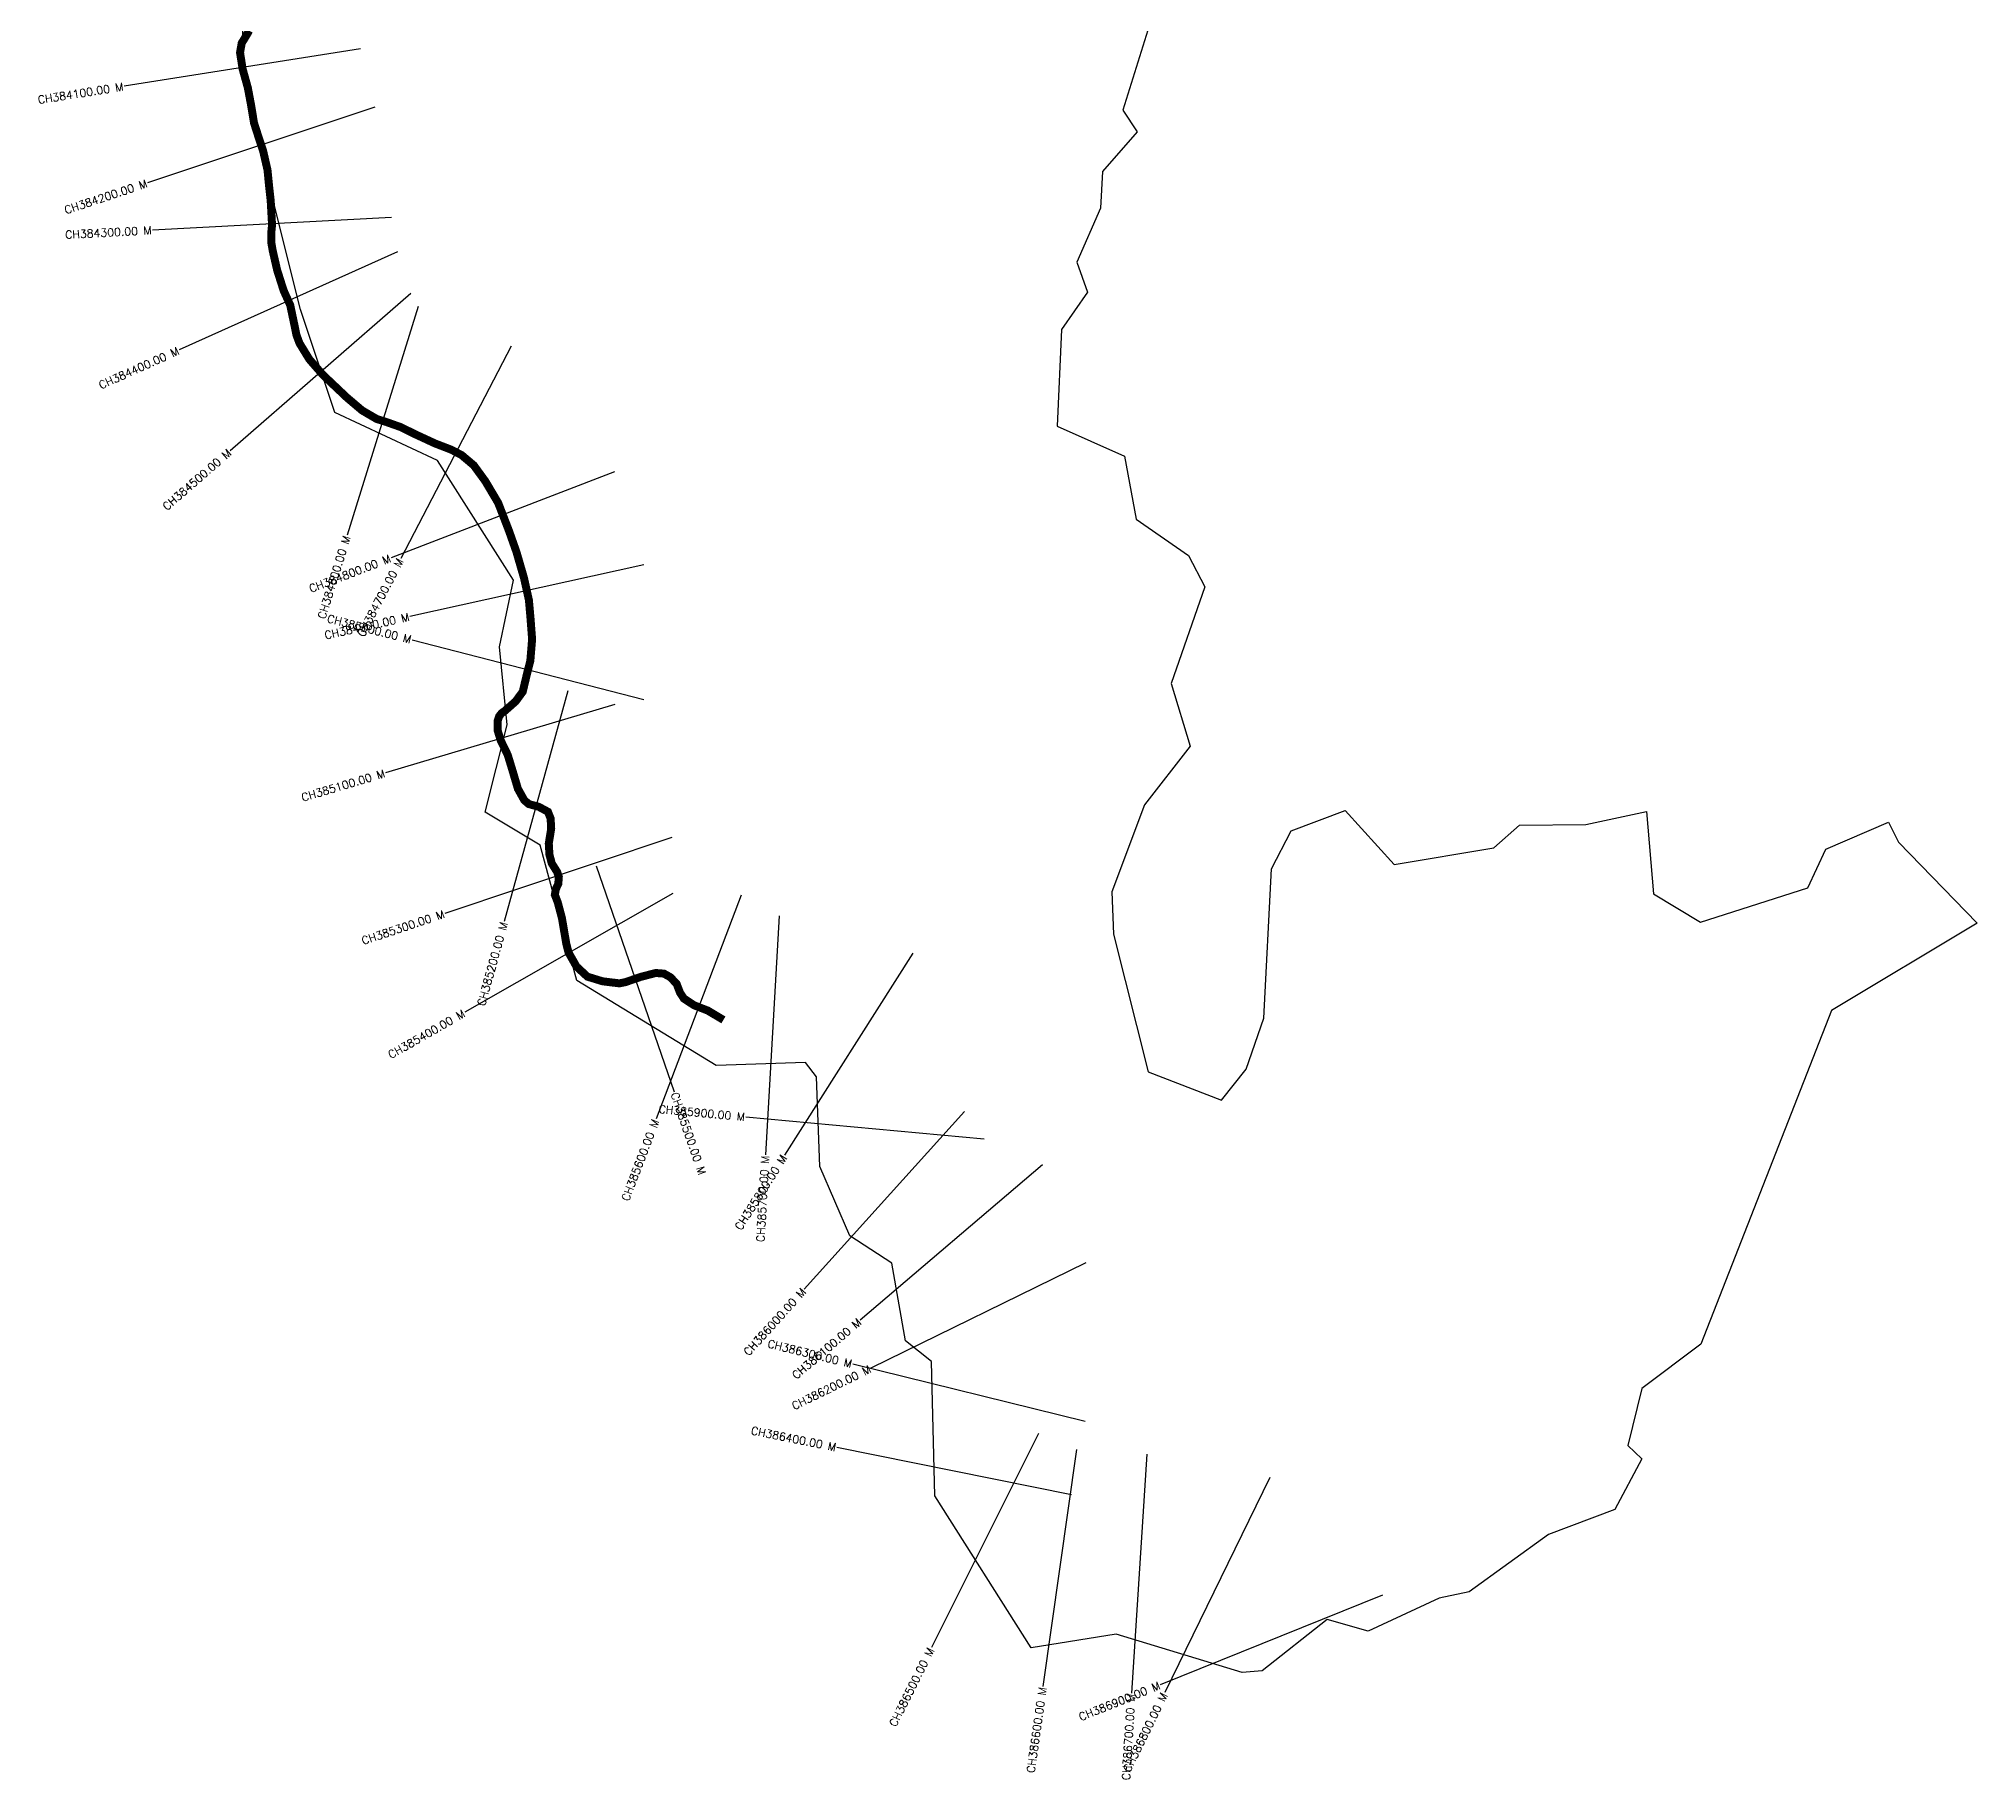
# Model space of a CAD drawing. Header units: metres. Extents: x 299731 to 302559, y 1953146 to 1957737.
# Drawn here: x 300131 to 302559, y 1953146 to 1955327 of the extents above; entities that cross this region are included whole.
import ezdxf
from ezdxf.enums import TextEntityAlignment as Align

# ---------------------------------------------------------------- set-up
doc = ezdxf.new("R2010")
doc.units = ezdxf.units.M
doc.header["$MEASUREMENT"] = 0
for name, color, linetype in [('CS', 134, 'Continuous'), ('CSMark', 6, 'Continuous'), ('UNPROTECTED', 10, 'Continuous')]:
    doc.layers.add(name, color=color, linetype=linetype)
doc.styles.get("Standard").update_dxf_attribs({"font": 'simplex.shx'})

msp = doc.modelspace()

# ---------------------------------------------------------------- linework, layer by layer
at = {"color": 6, "flags": 128}
msp.add_lwpolyline([(301532.8, 1955378.3), (301488.8, 1955237.4), (301507, 1955210.1), (301463.3, 1955160.4), (301461.2, 1955114.7), (301431.4, 1955047.1), (301444.9, 1955009.2), (301412.2, 1954962.6), (301406.7, 1954841.2), (301491.2, 1954803.8), (301505.7, 1954724.9), (301571.4, 1954679.4), (301591.7, 1954640), (301549.4, 1954518.7), (301573.3, 1954440.4), (301516.2, 1954366.8), (301475.1, 1954257.9), (301477.2, 1954204.6), (301520.9, 1954032.1), (301612.6, 1953996.7), (301643.3, 1954035.5), (301665.6, 1954099.6), (301675.4, 1954286.8), (301699.7, 1954334.4), (301767.4, 1954359.9), (301829, 1954292.1), (301953.7, 1954312.8), (301986, 1954341.5), (302069.1, 1954342.2), (302145, 1954358.4), (302153.8, 1954255.4), (302212.5, 1954220), (302347.3, 1954263), (302369.7, 1954311.1), (302448.4, 1954345.1), (302460.7, 1954320), (302559.4, 1954218.7), (302377, 1954109), (302213.2, 1953691), (302139, 1953635.3), (302121.5, 1953563.8), (302139.2, 1953547.4), (302105.5, 1953483.7), (302022.1, 1953452.4), (301922.7, 1953380.6), (301885.1, 1953372.5), (301796.2, 1953331.3), (301745, 1953346), (301663.6, 1953281.4), (301638.5, 1953279.4), (301480.5, 1953327.7), (301374.1, 1953310.4), (301253.6, 1953500.8), (301249.4, 1953669.3), (301216.5, 1953695), (301199.7, 1953792.3), (301146.9, 1953826.7), (301109.5, 1953913.5), (301105, 1954025.8), (301091.5, 1954043.8), (300979.6, 1954040.3), (300805.1, 1954146.7), (300758.9, 1954316.2), (300690.3, 1954357.7), (300717.6, 1954466.9), (300708.1, 1954565), (300725.5, 1954648.6), (300630.3, 1954798.2), (300501.8, 1954858.5), (300458.6, 1954987.7), (300387.5, 1955272.8), (300385.8, 1955395)], dxfattribs=at)
at = {"layer": 'CS'}
for p, q in [((300534.1, 1955314.2), (300237.8, 1955267.3)), ((300551.7, 1955241.2), (300267.2, 1955146.3)), ((300572.8, 1955103), (300273.2, 1955087.1)), ((300580.2, 1955059.9), (300306.6, 1954936.9)), ((300597, 1955007.6), (300370.7, 1954810.6)), ((300606.3, 1954991.3), (300517.2, 1954704.8)), ((300722.8, 1954941.8), (300584.3, 1954675.7)), ((300852.2, 1954784.2), (300572.2, 1954676.4)), ((300888.7, 1954667.5), (300595.8, 1954602.7)), ((300889, 1954498.6), (300598.5, 1954573.4)), ((300852.7, 1954492.4), (300565.1, 1954406.9)), ((300793.8, 1954509.9), (300713.9, 1954220.7)), ((300924.1, 1954325.7), (300639.5, 1954230.8)), ((300829.1, 1954290.6), (300926.8, 1954007)), ((300925, 1954255.8), (300664.5, 1954106.9)), ((301010.9, 1954253.6), (300904.2, 1953973.2)), ((301058.5, 1954227.7), (301041.1, 1953928.2)), ((301226, 1954180.9), (301065.2, 1953927.6)), ((301290.8, 1953982.7), (301089.9, 1953759.9)), ((301315.2, 1953947.9), (301016.5, 1953975.6)), ((301388.5, 1953915.5), (301160, 1953721.1)), ((301442.8, 1953793), (301173.4, 1953660.9)), ((301441.9, 1953594.1), (301150.6, 1953665.8)), ((301383.3, 1953579), (301249.2, 1953310.6)), ((301424.8, 1953502.2), (301130.7, 1953561.4)), ((301430.8, 1953559.1), (301388.8, 1953262.1)), ((301518.9, 1953553.1), (301499.8, 1953253.7)), ((301673, 1953523.8), (301541.4, 1953254.2)), ((301814.1, 1953376.4), (301535.9, 1953264.1))]:
    msp.add_line(p, q, dxfattribs=at)
at = {"layer": 'UNPROTECTED', "const_width": 10, "flags": 128}
msp.add_lwpolyline([(300394.5, 1955337.1), (300389.6, 1955328.8), (300385.1, 1955321.5), (300383, 1955309.6), (300386.2, 1955289.1), (300392.7, 1955265.7), (300396.7, 1955244.5), (300400.5, 1955221.4), (300405.9, 1955204.5), (300412, 1955186), (300417.4, 1955162.4), (300419.3, 1955143.1), (300421.4, 1955124), (300423.1, 1955093.6), (300422, 1955082.4), (300422.3, 1955070.8), (300423.9, 1955061.4), (300429.5, 1955036.9), (300437.6, 1955011.4), (300445.9, 1954992.9), (300450.5, 1954971.1), (300453.7, 1954955.5), (300457.5, 1954945.3), (300469.8, 1954925.2), (300486.8, 1954905.7), (300516.9, 1954877.2), (300535.9, 1954861.1), (300554.2, 1954850.4), (300566.3, 1954846.6), (300584.3, 1954840.2), (300602.3, 1954831.3), (300627.4, 1954819.7), (300647.6, 1954811.9), (300660.5, 1954805.2), (300675.8, 1954792.3), (300690.3, 1954772.4), (300706.4, 1954745.2), (300719.9, 1954710.3), (300729.3, 1954683.7), (300738.7, 1954651.3), (300744.9, 1954623.4), (300746.8, 1954601.9), (300748.9, 1954574.5), (300746.7, 1954547.5), (300742.2, 1954529.8), (300737.2, 1954508.7), (300728.3, 1954496.5), (300715.1, 1954484.9), (300710.6, 1954481.6), (300707.6, 1954477.8), (300705.9, 1954472.7), (300705.9, 1954459.6), (300709.5, 1954447.7), (300718.4, 1954429.3), (300724.4, 1954409.6), (300731.1, 1954387), (300739.1, 1954372.6), (300744.7, 1954367.8), (300757.2, 1954364.4), (300768.7, 1954358.2), (300772.1, 1954349.7), (300772.8, 1954337), (300769.8, 1954318.4), (300770.6, 1954304.6), (300773.5, 1954293.5), (300780.4, 1954282.5), (300782.4, 1954276.5), (300781.7, 1954267.9), (300778.6, 1954261.3), (300777.4, 1954254), (300780.9, 1954245), (300786.2, 1954225.2), (300791.8, 1954192.4), (300794.6, 1954181.6), (300804.5, 1954164.2), (300818.2, 1954151.5), (300837.1, 1954145.7), (300858.2, 1954143.1), (300865.7, 1954144.6), (300884.9, 1954151.2), (300903.7, 1954156.1), (300914.1, 1954155.3), (300922.3, 1954150.7), (300930, 1954142.4), (300934.2, 1954131.5), (300939, 1954124.1), (300951.7, 1954115.7), (300969, 1954109), (300988.6, 1954097.3)], dxfattribs=at)

# ---------------------------------------------------------------- texts
at = {"layer": 'CSMark'}
for s, rotation, p in [('CH384100.00 M', 8.996, (300236.8, 1955267.1)), ('CH384200.00 M', 18.4457, (300266.2, 1955146)), ('CH384300.00 M', 3.0414, (300272.2, 1955087)), ('CH384400.00 M', 24.2065, (300305.7, 1954936.5)), ('CH384500.00 M', 41.0295, (300369.9, 1954810)), ('CH384600.00 M', 72.7284, (300516.9, 1954703.8)), ('CH384800.00 M', 21.0494, (300571.3, 1954676.1)), ('CH384700.00 M', 62.5023, (300583.9, 1954674.8)), ('CH384900.00 M', 12.4767, (300594.9, 1954602.5)), ('CH385000.00 M', 345.5477, (300597.5, 1954573.7)), ('CH385100.00 M', 16.566, (300564.2, 1954406.6)), ('CH385300.00 M', 18.4469, (300638.6, 1954230.4)), ('CH385200.00 M', 74.5623, (300713.7, 1954219.7)), ('CH385400.00 M', 29.759, (300663.7, 1954106.4)), ('CH385900.00 M', 354.703, (301015.5, 1953975.7)), ('CH385600.00 M', 69.1574, (300903.8, 1953972.3)), ('CH385800.00 M', 57.5879, (301064.6, 1953926.8)), ('CH385700.00 M', 86.6786, (301041.1, 1953927.2)), ('CH386000.00 M', 47.9534, (301089.2, 1953759.2)), ('CH386100.00 M', 40.3977, (301159.2, 1953720.4)), ('CH386300.00 M', 346.1727, (301149.6, 1953666.1)), ('CH386200.00 M', 26.1211, (301172.5, 1953660.5)), ('CH386400.00 M', 348.6152, (301129.7, 1953561.6)), ('CH386500.00 M', 63.4494, (301248.7, 1953309.7)), ('CH386600.00 M', 81.9419, (301388.6, 1953261.1)), ('CH386900.00 M', 21.9815, (301535, 1953263.7)), ('CH386700.00 M', 86.3428, (301499.7, 1953252.7)), ('CH386800.00 M', 63.9742, (301541, 1953253.3))]:
    msp.add_text(s, height=10, rotation=rotation, dxfattribs=at).set_placement(p, align=Align.MIDDLE_RIGHT)
msp.add_text('CH385500.00 M', height=10, rotation=289.0146, dxfattribs=at).set_placement((300927.1, 1954006.1), align=Align.MIDDLE_LEFT)

doc.saveas('drawing.dxf')
